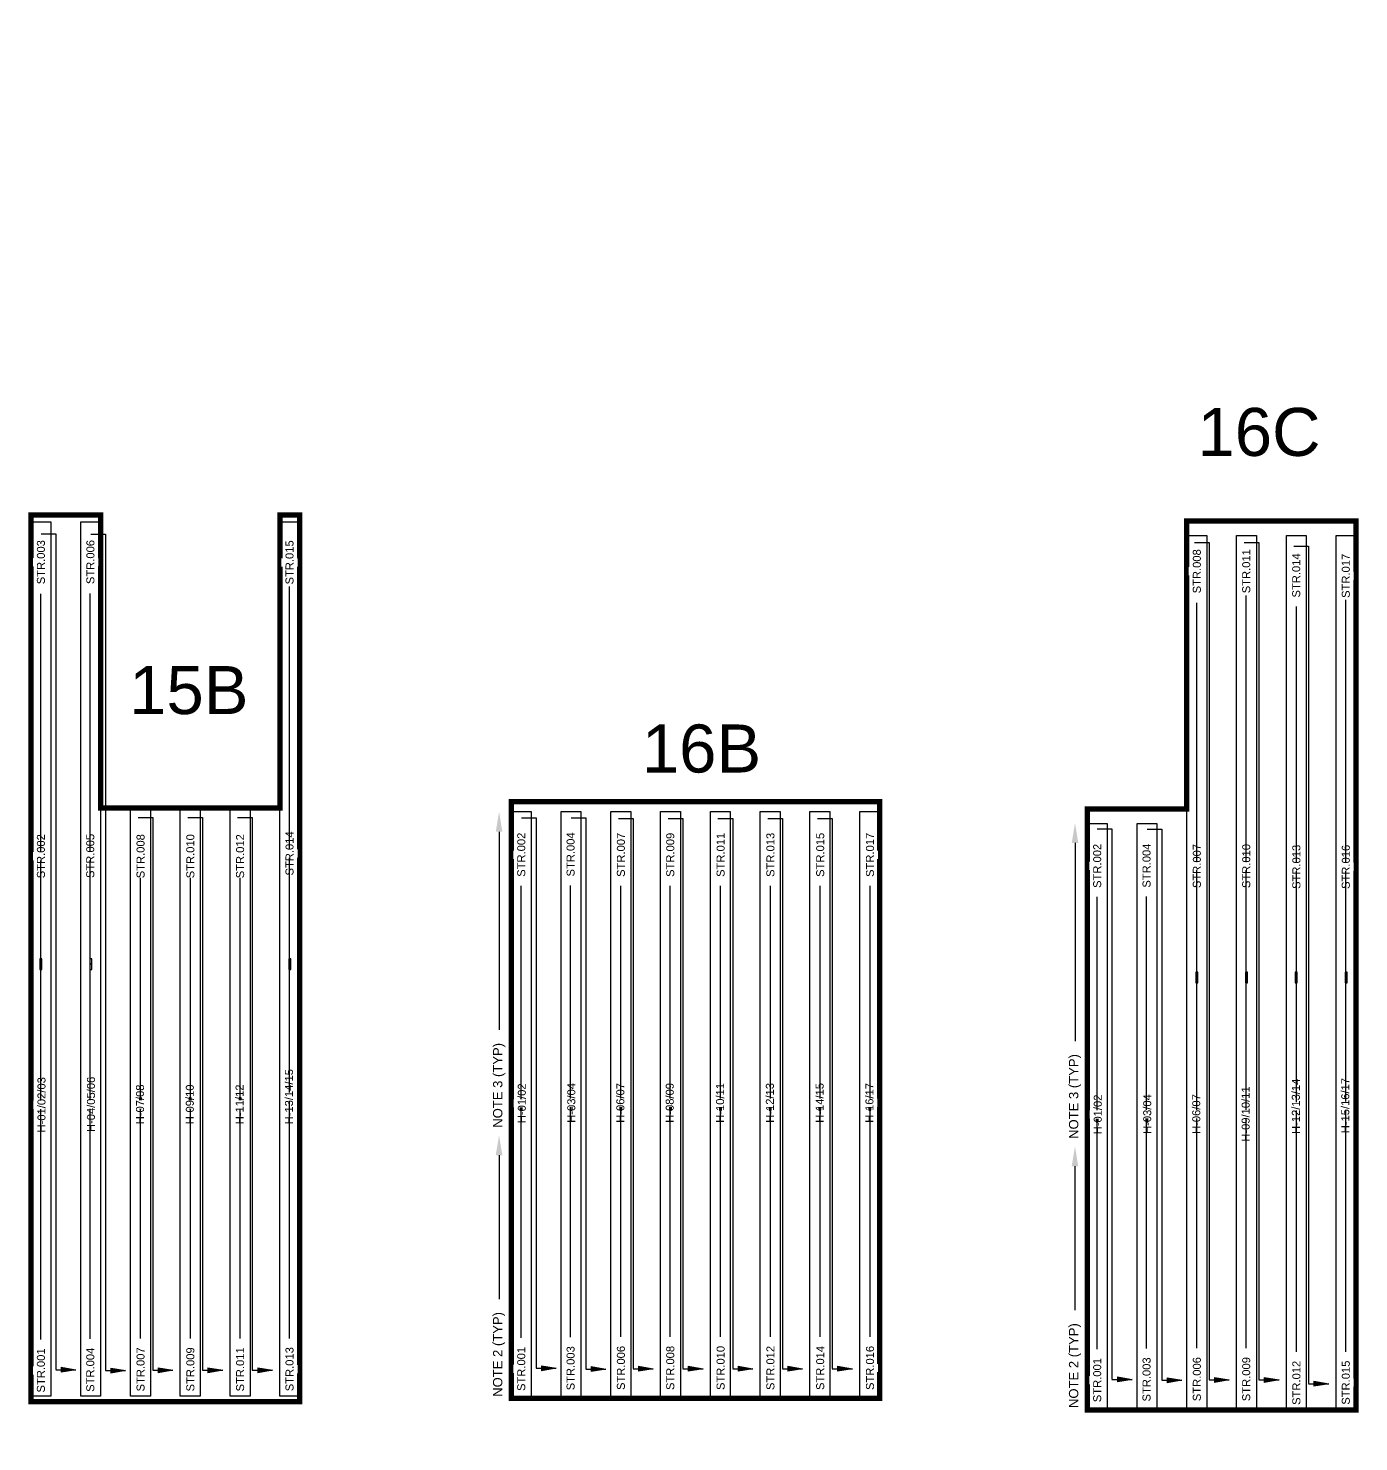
# Model space of a CAD drawing. Header units: inches. Extents: x -4 to 3761, y -12 to 63679.
# Drawn here: x 1372 to 1871, y 1836 to 2366 of the extents above; entities that cross this region are included whole.
import ezdxf
from ezdxf import colors
from ezdxf.entities.mleader import LeaderData, LeaderLine
from ezdxf.math import Vec2, Vec3

# ---------------------------------------------------------------- set-up
doc = ezdxf.new("R2010")
doc.units = ezdxf.units.IN
doc.header["$MEASUREMENT"] = 0
for name, color, linetype in [('E-TEXT', 7, 'Continuous'), ('G-ANNO-TEXT', 1, 'Continuous'), ('JINKO', 210, 'Continuous'), ('PV-LBD ARCHETYPES', 7, 'Continuous'), ('PVcase PV Modules (optimised)', 142, 'Continuous')]:
    doc.layers.add(name, color=color, linetype=linetype)
doc.styles.add('NEI-A', font='arial.ttf')

# ---------------------------------------------------------------- blocks, each defined once
blk = doc.blocks.new('1P58@52DEG F TR ID3 PVBlock')
at = {"layer": 'PVcase PV Modules (optimised)', "color": 0}
for points in [[(0, 0, 0), (0, -219.818, 0), (-7.461, -219.818, 0), (-7.461, 0, 0)], [(-4.10355, -111.909, 0), (-3.35745, -111.909, 0), (-3.35745, -107.909, 0), (-4.10355, -107.909, 0)]]:
    blk.add_polyline3d(points, close=True, dxfattribs=at)
blk.add_polyline3d([(-3.543975, -110.095525, 0), (-3.543975, -109.722475, 0), (-3.7305, -109.909, 0), (-3.917025, -109.722475, 0), (-3.917025, -110.095525, 0)], dxfattribs=at)
blk = doc.blocks.new('1P87@52DEG F TR ID3 PVBlock')
at = {"layer": 'PVcase PV Modules (optimised)', "color": 0}
for points in [[(0, 0, 0), (0, -327.727, 0), (-7.461, -327.727, 0), (-7.461, 0, 0)], [(-4.10355, -167.724, 0), (-3.35745, -167.724, 0), (-3.35745, -163.724, 0), (-4.10355, -163.724, 0)]]:
    blk.add_polyline3d(points, close=True, dxfattribs=at)
blk.add_polyline3d([(-3.543975, -165.910525, 0), (-3.543975, -165.537475, 0), (-3.7305, -165.724, 0), (-3.917025, -165.537475, 0), (-3.917025, -165.910525, 0)], dxfattribs=at)
blk = doc.blocks.new('_ClosedBlank')
at = {"color": 0, "linetype": 'ByBlock', "lineweight": -2}
for p, q in [((-1, 0.167), (0, 0)), ((-1, 0.167), (-1, -0.167)), ((0, 0), (-1, -0.167))]:
    blk.add_line(p, q, dxfattribs=at)
blk = doc.blocks.new('AR')
h = blk.add_hatch(color=256)
h.dxf.hatch_style = 1
h.paths.add_polyline_path([(0, 0.03), (0, -0.03), (0.18, 0)])
at = {"xscale": 0.1800047113158301, "yscale": 0.1800047113158301, "zscale": 0.1800047113158301}
blk.add_blockref('_ClosedBlank', (0.18, 0), dxfattribs=at)

msp = doc.modelspace()

# ---------------------------------------------------------------- linework, layer by layer
at = {"const_width": 2}
msp.add_lwpolyline([(1399.22, 2183.5), (1373.11, 2183.5), (1373.11, 1851.22), (1473.83, 1851.22), (1473.83, 2183.5), (1466.37, 2183.5), (1466.37, 2073.78), (1399.22, 2073.78), (1399.22, 2183.5)], dxfattribs=at)
msp.add_lwpolyline([(1869.58, 2181.32), (1806.16, 2181.32), (1806.16, 2073.4), (1768.86, 2073.4), (1768.86, 1848.04), (1869.58, 1848.04)], close=True, dxfattribs=at)
at = {"const_width": 2, "elevation": 5.56}
msp.add_lwpolyline([(1553.07, 1852.5), (1691.1, 1852.5), (1691.1, 2076.15), (1553.07, 2076.15)], close=True, dxfattribs=at)
at = {"layer": 'E-TEXT'}
for p, q in [((1376.88, 2176.47), (1382.37, 2176.47)), ((1382.37, 2176.47), (1382.37, 1863.22)), ((1395.53, 2176.38), (1401.03, 2176.38)), ((1401.03, 2176.38), (1401.03, 1862.92)), ((1809, 2173.29), (1814.5, 2173.29)), ((1814.5, 2173.29), (1814.5, 1859.42)), ((1827.65, 2173.29), (1833.15, 2173.29)), ((1846.3, 2171.86), (1851.8, 2171.86)), ((1851.8, 2171.86), (1851.8, 1857.99)), ((1470, 1874.93), (1470, 2156.76)), ((1376.86, 1874.56), (1376.86, 2154.04)), ((1395.35, 1874.81), (1395.35, 2154.15)), ((1828.45, 1871.31), (1828.45, 2153.39)), ((1865.75, 1869.87), (1865.75, 2151.7)), ((1809.94, 1871.31), (1809.94, 2150.65)), ((1847.24, 1869.87), (1847.24, 2149.22)), ((1413.25, 2070.19), (1418.75, 2070.19)), ((1418.75, 2070.19), (1418.75, 1863.04)), ((1431.9, 2070.19), (1437.4, 2070.19)), ((1437.4, 2070.19), (1437.4, 1863.04)), ((1450.55, 2070.19), (1456.05, 2070.19)), ((1456.05, 2070.19), (1456.05, 1863.04)), ((1556.84, 2070.09, 5.56), (1562.34, 2070.09, 5.56)), ((1562.34, 2070.09, 5.56), (1562.34, 1863.78, 5.56)), ((1575.5, 2070, 5.56), (1581, 2070, 5.56)), ((1581, 2070, 5.56), (1581, 1863.49, 5.56)), ((1593.21, 2069.84, 5.56), (1598.71, 2069.84, 5.56)), ((1598.71, 2069.84, 5.56), (1598.71, 1863.6, 5.56)), ((1611.87, 2069.84, 5.56), (1617.36, 2069.84, 5.56)), ((1630.52, 2069.84, 5.56), (1636.02, 2069.84, 5.56)), ((1636.02, 2069.84, 5.56), (1636.02, 1863.6, 5.56)), ((1649.17, 2069.84, 5.56), (1654.67, 2069.84, 5.56)), ((1667.82, 2069.84, 5.56), (1673.32, 2069.84, 5.56)), ((1772.63, 2065.91), (1778.12, 2065.91)), ((1778.12, 2065.91), (1778.12, 1859.6)), ((1791.28, 2065.82), (1796.78, 2065.82)), ((1796.78, 2065.82), (1796.78, 1859.3)), ((1414.19, 1874.93), (1414.19, 2047.55)), ((1432.84, 1874.93), (1432.84, 2047.55)), ((1451.49, 1874.93), (1451.49, 2047.55)), ((1556.83, 1875.12, 5.56), (1556.83, 2044.57, 5.56)), ((1575.31, 1875.37, 5.56), (1575.31, 2044.68, 5.56)), ((1594.16, 1875.49, 5.56), (1594.16, 2044.51, 5.56)), ((1612.66, 1875.49, 5.56), (1612.66, 2044.51, 5.56)), ((1631.52, 1875.49, 5.56), (1631.52, 2044.51, 5.56)), ((1650.18, 1875.49, 5.56), (1650.18, 2044.51, 5.56)), ((1668.83, 1875.49, 5.56), (1668.83, 2044.51, 5.56)), ((1687.48, 1875.49, 5.56), (1687.48, 2044.51, 5.56)), ((1772.61, 1870.94), (1772.61, 2040.39)), ((1791.1, 1871.19), (1791.1, 2040.49)), ((1382.37, 1863.17), (1389.93, 1863.17)), ((1401.03, 1862.88), (1408.59, 1862.88)), ((1418.75, 1863), (1426.31, 1863)), ((1437.4, 1863), (1444.96, 1863)), ((1456.05, 1863), (1463.61, 1863)), ((1562.34, 1863.74, 5.56), (1569.9, 1863.74, 5.56)), ((1581, 1863.44, 5.56), (1588.56, 1863.44, 5.56)), ((1598.71, 1863.56, 5.56), (1606.27, 1863.56, 5.56)), ((1636.02, 1863.56, 5.56), (1643.57, 1863.56, 5.56)), ((1778.12, 1859.55), (1785.68, 1859.55)), ((1796.78, 1859.26), (1804.34, 1859.26)), ((1814.5, 1859.38), (1822.05, 1859.38)), ((1851.8, 1857.94), (1859.36, 1857.94))]:
    msp.add_line(p, q, dxfattribs=at)

# ---------------------------------------------------------------- block references
at = {"layer": 'E-TEXT', "xscale": 30.78777906583937, "yscale": 30.78777906583937, "zscale": 30.78777906583937}
for p in [(1384.39, 1863.17), (1403.05, 1862.88), (1420.76, 1863), (1439.42, 1863), (1458.07, 1863), (1564.36, 1863.74, 5.56), (1583.01, 1863.44, 5.56), (1600.73, 1863.56, 5.56), (1619.38, 1863.56, 5.56), (1638.03, 1863.56, 5.56), (1656.68, 1863.56, 5.56), (1675.34, 1863.56, 5.56), (1780.14, 1859.55), (1798.8, 1859.26), (1816.51, 1859.38), (1835.17, 1859.38), (1853.82, 1857.94)]:
    msp.add_blockref('AR', p, dxfattribs=at)
at = {"layer": 'JINKO'}
for name, p in [('1P87@52DEG F TR ID3 PVBlock', (1380.57, 2180.95)), ('1P87@52DEG F TR ID3 PVBlock', (1399.22, 2180.95)), ('1P87@52DEG F TR ID3 PVBlock', (1473.83, 2180.95)), ('1P87@52DEG F TR ID3 PVBlock', (1813.62, 2175.89)), ('1P87@52DEG F TR ID3 PVBlock', (1832.28, 2175.89)), ('1P87@52DEG F TR ID3 PVBlock', (1850.93, 2175.89)), ('1P87@52DEG F TR ID3 PVBlock', (1869.58, 2175.89)), ('1P58@52DEG F TR ID3 PVBlock', (1417.87, 2073.04)), ('1P58@52DEG F TR ID3 PVBlock', (1436.53, 2073.04)), ('1P58@52DEG F TR ID3 PVBlock', (1455.18, 2073.04)), ('1P58@52DEG F TR ID3 PVBlock', (1560.53, 2072.43, 5.56)), ('1P58@52DEG F TR ID3 PVBlock', (1579.19, 2072.43, 5.56)), ('1P58@52DEG F TR ID3 PVBlock', (1597.84, 2072.43, 5.56)), ('1P58@52DEG F TR ID3 PVBlock', (1616.49, 2072.43, 5.56)), ('1P58@52DEG F TR ID3 PVBlock', (1635.14, 2072.43, 5.56)), ('1P58@52DEG F TR ID3 PVBlock', (1653.79, 2072.43, 5.56)), ('1P58@52DEG F TR ID3 PVBlock', (1672.45, 2072.43, 5.56)), ('1P58@52DEG F TR ID3 PVBlock', (1691.1, 2072.43, 5.56)), ('1P58@52DEG F TR ID3 PVBlock', (1776.32, 2067.97)), ('1P58@52DEG F TR ID3 PVBlock', (1794.97, 2067.97))]:
    msp.add_blockref(name, p, dxfattribs=at)

# ---------------------------------------------------------------- texts
at = {"layer": 'PV-LBD ARCHETYPES', "style": 'NEI-A'}
msp.add_text('16B', height=18, dxfattribs=at).set_placement((1601.97, 2087.02))
at = {"layer": 'PV-LBD ARCHETYPES', "char_height": 18, "width": 29.5685, "attachment_point": 5, "style": 'NEI-A'}
for s, insert in [(' 16C', (1833.21, 2214.55)), (' 15B', (1432.25, 2117.8))]:
    msp.add_mtext(s, dxfattribs=dict(at, insert=insert))

# ---------------------------------------------------------------- leaders
at = {"layer": 'G-ANNO-TEXT'}
ml = msp.add_multileader_mtext('Standard', dxfattribs=at)
ml.set_content('NOTE 3 (TYP)', color=256, style='NEI-A')
ml.set_leader_properties()
ml.build(insert=Vec2(0, 0))
ml.multileader.update_dxf_attribs({"dogleg_length": 0.0625, "arrow_head_size": 7.5, "scale": 60})
ctx = ml.context
ctx.base_point, ctx.scale, ctx.char_height, ctx.arrow_head_size, ctx.landing_gap_size, ctx.plane_origin, ctx.plane_x_axis, ctx.plane_y_axis = Vec3(1548.5, 1948.48, 5.56), 60, 3.5, 7.5, 5.4, Vec3(1626.64, 1879.21, 5.56), Vec3(0, 1), Vec3(-1, 0)
notes = []
notes.append((ctx, [(1, (1, 1, 0), (1548.5, 1994.27, 5.56), (0, -1), 3.75, [(0, [(1548.5, 2072.29, 5.56)], 0, [])])]))
ctx.mtext.insert, ctx.mtext.text_direction, ctx.mtext.rotation, ctx.mtext.width, ctx.mtext.flow_direction = Vec3(1546.24, 1953.88, 5.56), Vec3(0, 1), 1.570796, 1027, 5
ml = msp.add_multileader_mtext('Standard', dxfattribs=at)
ml.set_content('NOTE 3 (TYP)', color=256, style='NEI-A')
ml.set_leader_properties()
ml.build(insert=Vec2(0, 0))
ml.multileader.update_dxf_attribs({"dogleg_length": 0.0625, "arrow_head_size": 7.5, "scale": 60})
ctx = ml.context
ctx.base_point, ctx.scale, ctx.char_height, ctx.arrow_head_size, ctx.landing_gap_size, ctx.plane_origin, ctx.plane_x_axis, ctx.plane_y_axis = Vec3(1764.29, 1944.3), 60, 3.5, 7.5, 5.4, Vec3(1842.42, 1875.03), Vec3(0, 1), Vec3(-1, 0)
notes.append((ctx, [(1, (1, 1, 0), (1764.29, 1990.08), (0, -1), 3.75, [(0, [(1764.29, 2068.11)], 0, [])])]))
ctx.mtext.insert, ctx.mtext.text_direction, ctx.mtext.rotation, ctx.mtext.width, ctx.mtext.flow_direction = Vec3(1762.02, 1949.7), Vec3(0, 1), 1.570796, 1027, 5
ml = msp.add_multileader_mtext('Standard', dxfattribs=at)
ml.set_content('NOTE 2 (TYP)', color=256, style='NEI-A')
ml.set_leader_properties()
ml.build(insert=Vec2(0, 0))
ml.multileader.update_dxf_attribs({"dogleg_length": 0.0625, "arrow_head_size": 7.5, "scale": 60})
ctx = ml.context
ctx.base_point, ctx.scale, ctx.char_height, ctx.arrow_head_size, ctx.landing_gap_size, ctx.plane_origin, ctx.plane_x_axis, ctx.plane_y_axis = Vec3(1548.49, 1847.63, 5.56), 60, 3.5, 7.5, 5.4, Vec3(1626.62, 1778.36, 5.56), Vec3(0, 1), Vec3(-1, 0)
notes.append((ctx, [(1, (1, 1, 0), (1548.49, 1893.41, 5.56), (0, -1), 3.75, [(0, [(1548.49, 1951.1, 5.56)], 0, [])])]))
ctx.mtext.insert, ctx.mtext.text_direction, ctx.mtext.rotation, ctx.mtext.width, ctx.mtext.flow_direction = Vec3(1546.22, 1853.03, 5.56), Vec3(0, 1), 1.570796, 55.295, 5
ml = msp.add_multileader_mtext('Standard', dxfattribs=at)
ml.set_content('NOTE 2 (TYP)', color=256, style='NEI-A')
ml.set_leader_properties()
ml.build(insert=Vec2(0, 0))
ml.multileader.update_dxf_attribs({"dogleg_length": 0.0625, "arrow_head_size": 7.5, "scale": 60})
ctx = ml.context
ctx.base_point, ctx.scale, ctx.char_height, ctx.arrow_head_size, ctx.landing_gap_size, ctx.plane_origin, ctx.plane_x_axis, ctx.plane_y_axis = Vec3(1764.27, 1843.44), 60, 3.5, 7.5, 5.4, Vec3(1842.41, 1774.17), Vec3(0, 1), Vec3(-1, 0)
notes.append((ctx, [(1, (1, 1, 0), (1764.27, 1889.23), (0, -1), 3.75, [(0, [(1764.27, 1946.92)], 0, [])])]))
ctx.mtext.insert, ctx.mtext.text_direction, ctx.mtext.rotation, ctx.mtext.width, ctx.mtext.flow_direction = Vec3(1762.01, 1848.84), Vec3(0, 1), 1.570796, 55.295, 5
for ctx, leaders in notes:
    for number, flags, end, landing, length, lines in leaders:
        leader = LeaderData()
        leader.index, (leader.has_last_leader_line, leader.has_dogleg_vector, leader.attachment_direction) = number, flags
        leader.last_leader_point, leader.dogleg_vector, leader.dogleg_length = Vec3(end), Vec3(landing), length
        for number, points, colour, breaks in lines:
            line = LeaderLine()
            line.index, line.vertices, line.color, line.breaks = number, Vec3.list(points), colors.encode_raw_color(colour), breaks
            leader.lines.append(line)
        ctx.leaders.append(leader)

# ---------------------------------------------------------------- next in the draw order: texts
at = {"layer": 'G-ANNO-TEXT', "char_height": 3, "attachment_point": 5, "rotation": 90, "style": 'NEI-A', "bg_fill": 3, "box_fill_scale": 1.5, "bg_fill_color": 256, "bg_fill_transparency": 0}
for s, width, insert in [('STR.003', 0.0963, (1376.86, 2165.85)), ('STR.006', 0.0823, (1395.4, 2165.91)), ('STR.015', 0.0963, (1470, 2165.78)), ('STR.008', 0.0963, (1809.94, 2162.44)), ('STR.011', 0.0963, (1828.45, 2162.47)), ('STR.014', 0.0823, (1847.18, 2160.88)), ('STR.017', 0.0963, (1865.75, 2160.73)), ('STR.002', 0.0963, (1376.86, 2055.65)), ('STR.005', 0.0963, (1395.35, 2055.75)), ('STR.008', 0.0963, (1414.19, 2055.65)), ('STR.010', 0.0963, (1432.84, 2055.65)), ('STR.012', 0.0963, (1451.49, 2055.65)), ('STR.014', 0.0963, (1470, 2056.69)), ('STR.002', 0.0963, (1556.83, 2056.21, 5.56)), ('STR.004', 0.0963, (1575.31, 2056.32, 5.56)), ('STR.007', 0.0963, (1594.16, 2056.16, 5.56)), ('STR.009', 0.0963, (1612.66, 2056.16, 5.56)), ('STR.011', 0.0963, (1631.52, 2056.16, 5.56)), ('STR.013', 0.0963, (1650.18, 2056.16, 5.56)), ('STR.015', 0.0963, (1668.83, 2056.16, 5.56)), ('STR.017', 0.0963, (1687.48, 2056.16, 5.56)), ('STR.002', 0.0963, (1772.61, 2052.03)), ('STR.004', 0.0963, (1791.1, 2052.13)), ('STR.007', 0.0963, (1809.94, 2051.97)), ('STR.010', 0.0963, (1828.45, 2051.97)), ('STR.013', 0.0963, (1847.24, 2051.65)), ('STR.016', 0.0963, (1865.75, 2051.64)), ('STR.001', 0.0823, (1376.86, 1862.91)), ('STR.004', 0.0823, (1395.35, 1863.17)), ('STR.007', 0.0963, (1414.19, 1863.32)), ('STR.009', 0.0963, (1432.84, 1863.32)), ('STR.011', 0.0963, (1451.49, 1863.32)), ('STR.013', 0.0963, (1470, 1863.39)), ('STR.001', 0.0823, (1556.83, 1863.48, 5.56)), ('STR.003', 0.0823, (1575.31, 1863.73, 5.56)), ('STR.006', 0.0823, (1594.16, 1863.85, 5.56)), ('STR.008', 0.0823, (1612.66, 1863.85, 5.56)), ('STR.010', 0.0823, (1631.52, 1863.85, 5.56)), ('STR.012', 0.0823, (1650.18, 1863.85, 5.56)), ('STR.014', 0.0823, (1668.83, 1863.85, 5.56)), ('STR.016', 0.0823, (1687.48, 1863.85, 5.56)), ('STR.001', 0.0823, (1772.61, 1859.29)), ('STR.003', 0.0823, (1791.1, 1859.55)), ('STR.006', 0.0823, (1809.94, 1859.66)), ('STR.009', 0.0823, (1828.45, 1859.66)), ('STR.012', 0.0963, (1847.24, 1858.27)), ('STR.015', 0.0963, (1865.75, 1858.34))]:
    msp.add_mtext_dynamic_manual_height_columns(s, width=width, gutter_width=0.561, heights=[0], dxfattribs=dict(at, insert=insert))
at = {"layer": 'G-ANNO-TEXT', "char_height": 3, "width": 0.0823, "attachment_point": 5, "rotation": 90, "style": 'NEI-A', "bg_fill": 3, "box_fill_scale": 1.5, "bg_fill_color": 256, "bg_fill_transparency": 0}
for s, insert in [('H-01/02/03', (1377.07, 1962.48)), ('H-04/05/06', (1395.61, 1962.63)), ('H-13/14/15', (1469.8, 1965.51)), ('H-12/13/14', (1847.04, 1961.91)), ('H-15/16/17', (1865.55, 1962.17)), ('H-07/08', (1413.98, 1962.63)), ('H-09/10', (1432.64, 1962.63)), ('H-11/12', (1451.29, 1962.63)), ('H-01/02', (1557.03, 1963.04, 5.56)), ('H-03/04', (1575.57, 1963.2, 5.56)), ('H-06/07', (1593.95, 1963.2, 5.56)), ('H-08/09', (1612.46, 1963.2, 5.56)), ('H-10/11', (1631.32, 1963.2, 5.56)), ('H-12/13', (1649.97, 1963.2, 5.56)), ('H-14/15', (1668.62, 1963.2, 5.56)), ('H-16/17', (1687.27, 1963.2, 5.56)), ('H-01/02', (1772.82, 1958.86)), ('H-03/04', (1791.36, 1959.01)), ('H-06/07', (1809.73, 1959.01)), ('H-09/10/11', (1828.24, 1959.01))]:
    msp.add_mtext(s, dxfattribs=dict(at, insert=insert))

# ---------------------------------------------------------------- next in the draw order: linework, layer by layer
at = {"layer": 'E-TEXT'}
for p, q in [((1833.15, 2173.29), (1833.15, 1859.42)), ((1617.36, 2069.84, 5.56), (1617.36, 1863.6, 5.56)), ((1654.67, 2069.84, 5.56), (1654.67, 1863.6, 5.56)), ((1673.32, 2069.84, 5.56), (1673.32, 1863.6, 5.56)), ((1617.36, 1863.56, 5.56), (1624.92, 1863.56, 5.56)), ((1654.67, 1863.56, 5.56), (1662.23, 1863.56, 5.56)), ((1673.32, 1863.56, 5.56), (1680.88, 1863.56, 5.56)), ((1833.15, 1859.38), (1840.71, 1859.38))]:
    msp.add_line(p, q, dxfattribs=at)

# ---------------------------------------------------------------- next in the draw order: leaders
at = {"layer": 'G-ANNO-TEXT'}
ml = msp.add_multileader_mtext('Standard', dxfattribs=at)
ml.set_content('NOTE 3 (TYP)', color=256, style='NEI-A')
ml.set_leader_properties()
ml.build(insert=Vec2(0, 0))
ml.multileader.update_dxf_attribs({"dogleg_length": 0.0625, "arrow_head_size": 7.5, "scale": 60})
ctx = ml.context
ctx.base_point, ctx.scale, ctx.char_height, ctx.arrow_head_size, ctx.landing_gap_size, ctx.plane_origin, ctx.plane_x_axis, ctx.plane_y_axis = Vec3(1790.64, 1634.99, 5.56), 60, 3.5, 7.5, 5.4, Vec3(1868.77, 1565.72, 5.56), Vec3(0, 1), Vec3(-1, 0)
notes = []
notes.append((ctx, [(1, (1, 1, 0), (1790.64, 1680.78, 5.56), (0, -1), 3.75, [(0, [(1790.64, 1774.19, 5.56)], 0, [])])]))
ctx.mtext.insert, ctx.mtext.text_direction, ctx.mtext.rotation, ctx.mtext.width, ctx.mtext.flow_direction = Vec3(1788.37, 1640.39, 5.56), Vec3(0, 1), 1.570796, 1027, 5
ml = msp.add_multileader_mtext('Standard', dxfattribs=at)
ml.set_content('NOTE 3 (TYP)', color=256, style='NEI-A')
ml.set_leader_properties()
ml.build(insert=Vec2(0, 0))
ml.multileader.update_dxf_attribs({"dogleg_length": 0.0625, "arrow_head_size": 7.5, "scale": 60})
ctx = ml.context
ctx.base_point, ctx.scale, ctx.char_height, ctx.arrow_head_size, ctx.landing_gap_size, ctx.plane_origin, ctx.plane_x_axis, ctx.plane_y_axis = Vec3(1401.14, 1542.4, 5.56), 60, 3.5, 7.5, 5.4, Vec3(1479.28, 1473.13, 5.56), Vec3(0, 1), Vec3(-1, 0)
notes.append((ctx, [(1, (1, 1, 0), (1401.14, 1588.19, 5.56), (0, -1), 3.75, [(0, [(1401.14, 1666.21, 5.56)], 0, [])])]))
ctx.mtext.insert, ctx.mtext.text_direction, ctx.mtext.rotation, ctx.mtext.width, ctx.mtext.flow_direction = Vec3(1398.88, 1547.8, 5.56), Vec3(0, 1), 1.570796, 1027, 5
ml = msp.add_multileader_mtext('Standard', dxfattribs=at)
ml.set_content('NOTE 3 (TYP)', color=256, style='NEI-A')
ml.set_leader_properties()
ml.build(insert=Vec2(0, 0))
ml.multileader.update_dxf_attribs({"dogleg_length": 0.0625, "arrow_head_size": 7.5, "scale": 60})
ctx = ml.context
ctx.base_point, ctx.scale, ctx.char_height, ctx.arrow_head_size, ctx.landing_gap_size, ctx.plane_origin, ctx.plane_x_axis, ctx.plane_y_axis = Vec3(1666.34, 1542.51, 5.56), 60, 3.5, 7.5, 5.4, Vec3(1744.48, 1473.24, 5.56), Vec3(0, 1), Vec3(-1, 0)
notes.append((ctx, [(1, (1, 1, 0), (1666.34, 1588.3, 5.56), (0, -1), 3.75, [(0, [(1666.34, 1666.32, 5.56)], 0, [])])]))
ctx.mtext.insert, ctx.mtext.text_direction, ctx.mtext.rotation, ctx.mtext.width, ctx.mtext.flow_direction = Vec3(1664.08, 1547.91, 5.56), Vec3(0, 1), 1.570796, 1027, 5
ml = msp.add_multileader_mtext('Standard', dxfattribs=at)
ml.set_content('NOTE 2 (TYP)', color=256, style='NEI-A')
ml.set_leader_properties()
ml.build(insert=Vec2(0, 0))
ml.multileader.update_dxf_attribs({"dogleg_length": 0.0625, "arrow_head_size": 7.5, "scale": 60})
ctx = ml.context
ctx.base_point, ctx.scale, ctx.char_height, ctx.arrow_head_size, ctx.landing_gap_size, ctx.plane_origin, ctx.plane_x_axis, ctx.plane_y_axis = Vec3(1401.12, 1441.55, 5.56), 60, 3.5, 7.5, 5.4, Vec3(1479.26, 1372.28, 5.56), Vec3(0, 1), Vec3(-1, 0)
notes.append((ctx, [(1, (1, 1, 0), (1401.12, 1487.33, 5.56), (0, -1), 3.75, [(0, [(1401.12, 1545.02, 5.56)], 0, [])])]))
ctx.mtext.insert, ctx.mtext.text_direction, ctx.mtext.rotation, ctx.mtext.width, ctx.mtext.flow_direction = Vec3(1398.86, 1446.95, 5.56), Vec3(0, 1), 1.570796, 55.295, 5
ml = msp.add_multileader_mtext('Standard', dxfattribs=at)
ml.set_content('NOTE 2 (TYP)', color=256, style='NEI-A')
ml.set_leader_properties()
ml.build(insert=Vec2(0, 0))
ml.multileader.update_dxf_attribs({"dogleg_length": 0.0625, "arrow_head_size": 7.5, "scale": 60})
ctx = ml.context
ctx.base_point, ctx.scale, ctx.char_height, ctx.arrow_head_size, ctx.landing_gap_size, ctx.plane_origin, ctx.plane_x_axis, ctx.plane_y_axis = Vec3(1666.33, 1441.66, 5.56), 60, 3.5, 7.5, 5.4, Vec3(1744.46, 1372.39, 5.56), Vec3(0, 1), Vec3(-1, 0)
notes.append((ctx, [(1, (1, 1, 0), (1666.33, 1487.44, 5.56), (0, -1), 3.75, [(0, [(1666.33, 1545.13, 5.56)], 0, [])])]))
ctx.mtext.insert, ctx.mtext.text_direction, ctx.mtext.rotation, ctx.mtext.width, ctx.mtext.flow_direction = Vec3(1664.06, 1447.06, 5.56), Vec3(0, 1), 1.570796, 55.295, 5
ml = msp.add_multileader_mtext('Standard', dxfattribs=at)
ml.set_content('NOTE 2 (TYP)', color=256, style='NEI-A')
ml.set_leader_properties()
ml.build(insert=Vec2(0, 0))
ml.multileader.update_dxf_attribs({"dogleg_length": 0.0625, "arrow_head_size": 7.5, "scale": 60})
ctx = ml.context
ctx.base_point, ctx.scale, ctx.char_height, ctx.arrow_head_size, ctx.landing_gap_size, ctx.plane_origin, ctx.plane_x_axis, ctx.plane_y_axis = Vec3(1790.62, 1442.16, 5.56), 60, 3.5, 7.5, 5.4, Vec3(1868.75, 1372.89, 5.56), Vec3(0, 1), Vec3(-1, 0)
notes.append((ctx, [(1, (1, 1, 0), (1790.62, 1487.94, 5.56), (0, -1), 3.75, [(0, [(1790.62, 1638.17, 5.56)], 0, [])])]))
ctx.mtext.insert, ctx.mtext.text_direction, ctx.mtext.rotation, ctx.mtext.width, ctx.mtext.flow_direction = Vec3(1788.35, 1447.56, 5.56), Vec3(0, 1), 1.570796, 55.295, 5
for ctx, leaders in notes:
    for number, flags, end, landing, length, lines in leaders:
        leader = LeaderData()
        leader.index, (leader.has_last_leader_line, leader.has_dogleg_vector, leader.attachment_direction) = number, flags
        leader.last_leader_point, leader.dogleg_vector, leader.dogleg_length = Vec3(end), Vec3(landing), length
        for number, points, colour, breaks in lines:
            line = LeaderLine()
            line.index, line.vertices, line.color, line.breaks = number, Vec3.list(points), colors.encode_raw_color(colour), breaks
            leader.lines.append(line)
        ctx.leaders.append(leader)

doc.saveas('drawing.dxf')
